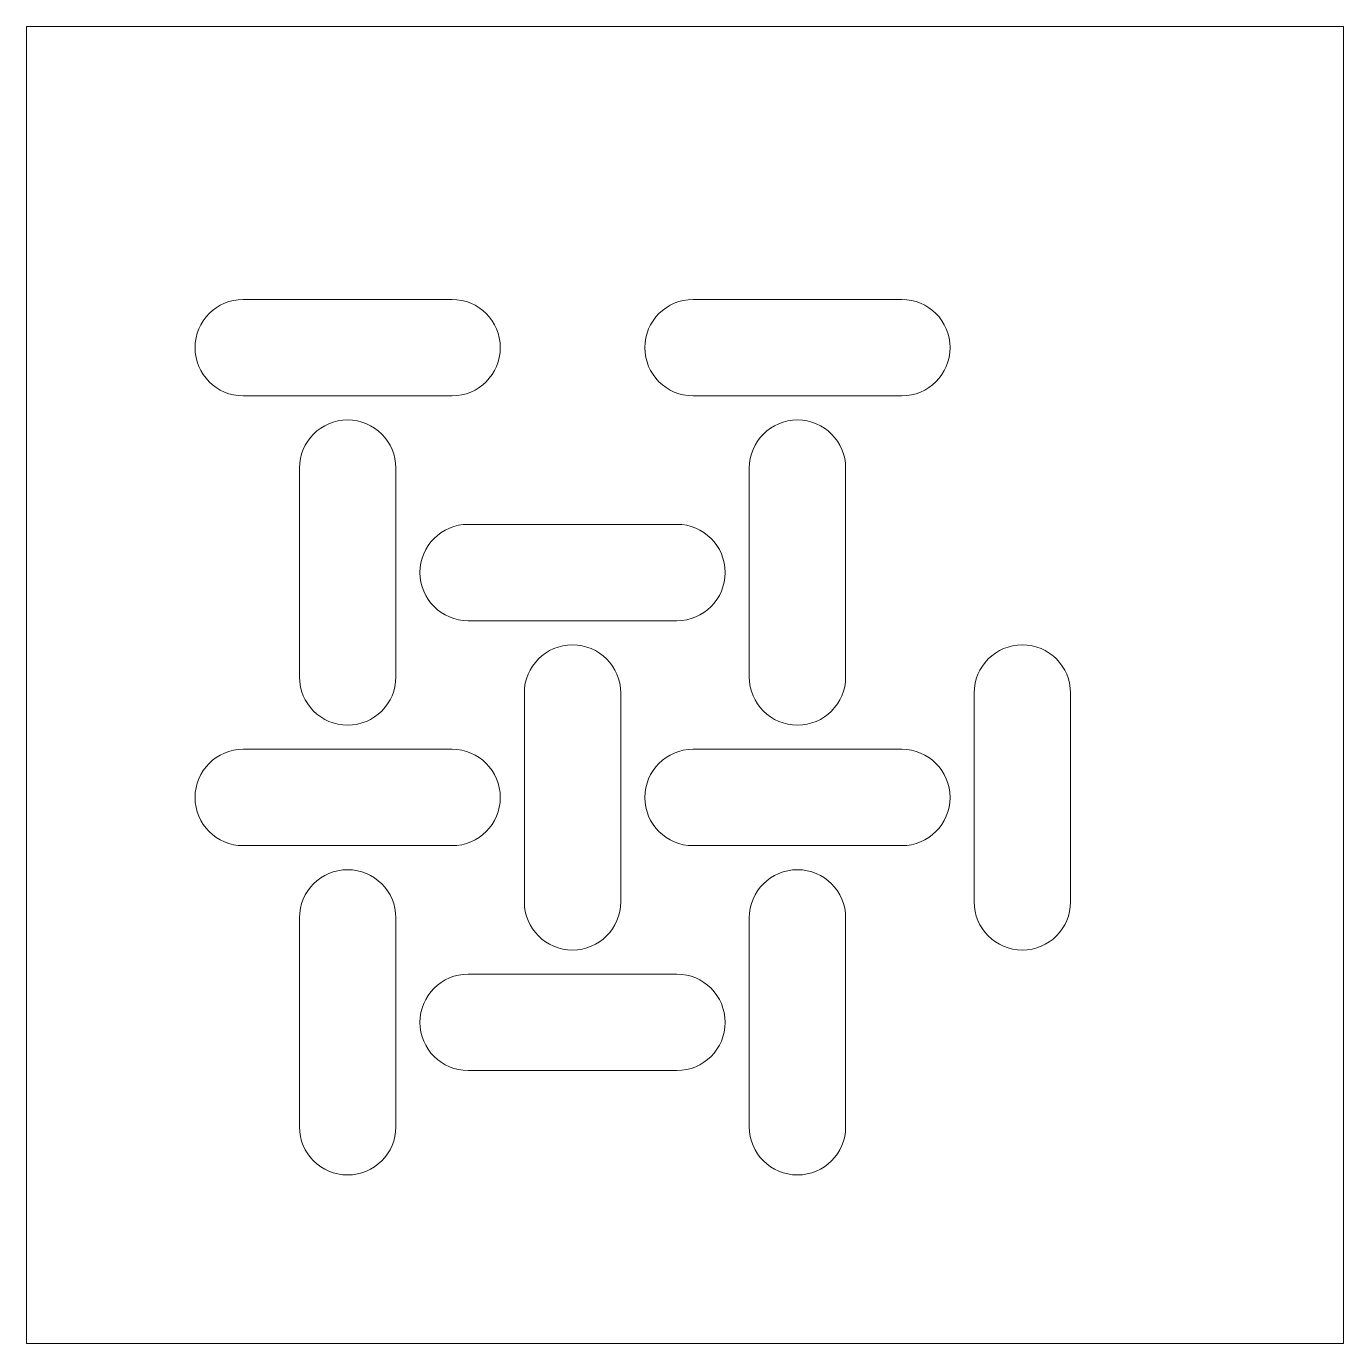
# Model space of a CAD drawing. Header units: metres. Extents: x 0 to 82, y 0 to 82.
import ezdxf

# ---------------------------------------------------------------- set-up
doc = ezdxf.new("R2010")
doc.units = ezdxf.units.M
doc.layers.add('TOP', color=1, linetype='Continuous', lineweight=0)

msp = doc.modelspace()

# ---------------------------------------------------------------- linework, layer by layer
at = {"layer": 'TOP'}
for p, q in [((82, 82), (0, 82)), ((0, 82), (0, 0)), ((82, 0), (82, 82)), ((13.5, 65), (26.5, 65)), ((41.5, 65), (54.5, 65)), ((13.5, 59), (26.5, 59)), ((41.5, 59), (54.5, 59)), ((17, 41.5), (17, 54.5)), ((23, 41.5), (23, 54.5)), ((45, 41.5), (45, 54.5)), ((51, 41.5), (51, 54.5)), ((27.5, 51), (40.5, 51)), ((27.5, 45), (40.5, 45)), ((31, 27.5), (31, 40.5)), ((37, 27.5), (37, 40.5)), ((59, 27.5), (59, 40.5)), ((65, 27.5), (65, 40.5)), ((13.5, 37), (26.5, 37)), ((41.5, 37), (54.5, 37)), ((13.5, 31), (26.5, 31)), ((41.5, 31), (54.5, 31)), ((17, 13.5), (17, 26.5)), ((23, 13.5), (23, 26.5)), ((45, 13.5), (45, 26.5)), ((51, 13.5), (51, 26.5)), ((27.5, 23), (40.5, 23)), ((27.5, 17), (40.5, 17)), ((0, 0), (82, 0))]:
    msp.add_line(p, q, dxfattribs=at)
for centre, start, end in [((13.5, 62), -270, -90), ((26.5, 62), -90, 90), ((41.5, 62), -270, -90), ((54.5, 62), -90, 90), ((20, 54.5), 0, 180), ((48, 54.5), 0, 180), ((27.5, 48), -270, -90), ((40.5, 48), -90, 90), ((34, 40.5), 0, 180), ((62, 40.5), 0, 180), ((20, 41.5), -180, 0), ((48, 41.5), -180, 0), ((13.5, 34), -270, -90), ((26.5, 34), -90, 90), ((41.5, 34), -270, -90), ((54.5, 34), -90, 90), ((20, 26.5), 0, 180), ((48, 26.5), 0, 180), ((34, 27.5), -180, 0), ((62, 27.5), -180, 0), ((27.5, 20), -270, -90), ((40.5, 20), -90, 90), ((20, 13.5), -180, 0), ((48, 13.5), -180, 0)]:
    msp.add_arc(centre, 3, start, end, dxfattribs=at)

doc.saveas('drawing.dxf')
